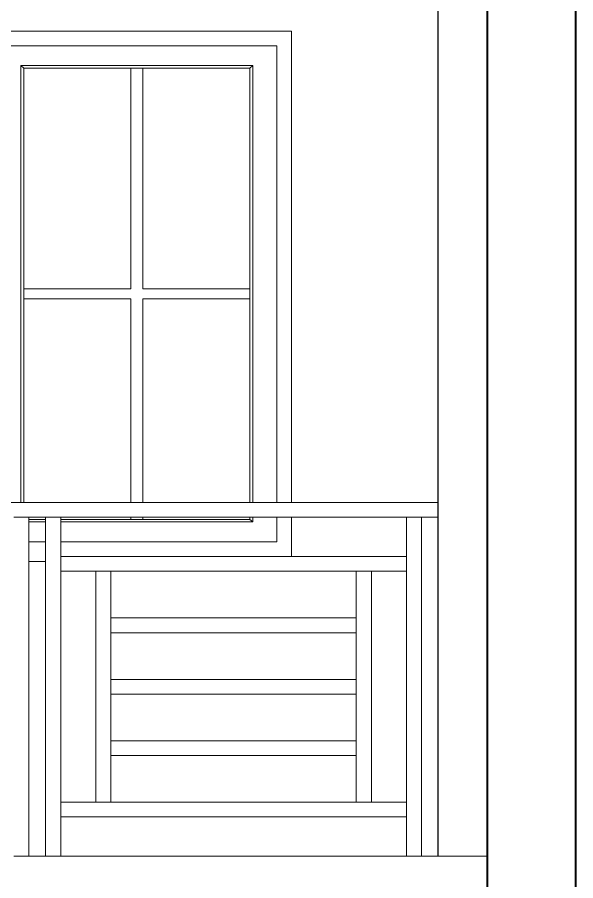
# Model space of a CAD drawing. Header units: inches. Extents: x 135267 to 147066, y -21506 to -19082.
# Drawn here: x 139047.5 to 139104.4, y -20254.8 to -20166.9 of the extents above; entities that cross this region are included whole.
import ezdxf

# ---------------------------------------------------------------- set-up
doc = ezdxf.new("R2010")
doc.units = ezdxf.units.IN
doc.header["$LTSCALE"] = 0.5
doc.header["$MEASUREMENT"] = 0
for name, color, linetype, lineweight in [('PARAPET', 50, 'Continuous', 13), ('wall', 1, 'Continuous', 40), ('wall light', 6, 'Continuous', 25), ('window', 4, 'Continuous', 13)]:
    doc.layers.add(name, color=color, linetype=linetype, lineweight=lineweight)

msp = doc.modelspace()

# ---------------------------------------------------------------- linework, layer by layer
at = {"layer": 'PARAPET'}
for p, q in [((139048.161, -20216.295), (139010.482, -20216.295)), ((139050.394, -20216.295), (139048.161, -20216.295)), ((139059.064, -20216.295), (139050.394, -20216.295)), ((139075.423, -20216.295), (139059.064, -20216.295)), ((139090.379, -20216.295), (139075.423, -20216.295)), ((139090.379, -20216.295), (139090.379, -20217.795)), ((139050.394, -20217.795), (139047.15, -20217.795)), ((139048.68, -20218.018), (139048.68, -20217.795)), ((139051.925, -20217.795), (139050.394, -20217.795)), ((139050.394, -20252.295), (139050.394, -20217.795)), ((139051.925, -20252.295), (139051.925, -20217.795)), ((139051.925, -20217.795), (139075.423, -20217.795)), ((139075.423, -20217.795), (139087.135, -20217.795)), ((139088.666, -20217.795), (139087.135, -20217.795)), ((139087.135, -20252.295), (139087.135, -20217.795)), ((139088.666, -20252.295), (139088.666, -20217.795)), ((139088.666, -20217.795), (139090.379, -20217.795)), ((139048.68, -20252.295), (139048.68, -20218.018)), ((139075.423, -20221.795), (139051.925, -20221.795)), ((139087.135, -20221.795), (139075.423, -20221.795)), ((139048.68, -20222.295), (139050.394, -20222.295)), ((139051.925, -20223.295), (139083.563, -20223.295)), ((139055.497, -20246.795), (139055.497, -20223.295)), ((139057.028, -20228.045), (139057.028, -20223.295)), ((139082.032, -20246.795), (139082.032, -20223.295)), ((139083.563, -20246.795), (139083.563, -20223.295)), ((139083.563, -20223.295), (139087.135, -20223.295)), ((139057.028, -20246.795), (139057.028, -20228.045)), ((139082.032, -20228.045), (139057.028, -20228.045)), ((139057.028, -20229.545), (139082.032, -20229.545)), ((139082.032, -20234.295), (139057.028, -20234.295)), ((139057.028, -20235.795), (139082.032, -20235.795)), ((139082.032, -20240.545), (139057.028, -20240.545)), ((139057.028, -20242.045), (139082.032, -20242.045)), ((139083.563, -20246.795), (139051.925, -20246.795)), ((139087.135, -20246.795), (139083.563, -20246.795)), ((139051.925, -20248.295), (139087.135, -20248.295)), ((139095.379, -20252.295), (139047.15, -20252.295))]:
    msp.add_line(p, q, dxfattribs=at)
at = {"layer": 'wall'}
for p, q in [((139104.379, -20372.295), (139104.379, -20048.295)), ((139095.379, -20372.295), (139095.379, -20057.295))]:
    msp.add_line(p, q, dxfattribs=at)
at = {"layer": 'wall light'}
msp.add_line((139090.379, -20252.295), (139090.379, -20146.295), dxfattribs=at)
at = {"layer": 'window'}
for p, q in [((139015.423, -20168.295), (139075.423, -20168.295)), ((139075.423, -20216.295), (139075.423, -20168.295)), ((139016.923, -20169.795), (139073.923, -20169.795)), ((139073.923, -20169.795), (139073.923, -20216.295)), ((139047.856, -20216.295), (139047.856, -20171.818)), ((139047.856, -20171.818), (139071.489, -20171.818)), ((139048.161, -20172.071), (139047.856, -20171.818)), ((139048.161, -20216.295), (139048.161, -20172.071)), ((139071.185, -20172.071), (139048.161, -20172.071)), ((139059.064, -20172.071), (139059.064, -20194.539)), ((139060.281, -20172.071), (139060.281, -20194.539)), ((139071.185, -20172.071), (139071.489, -20171.818)), ((139071.185, -20172.071), (139071.185, -20216.295)), ((139071.489, -20171.818), (139071.489, -20216.295)), ((139048.161, -20194.539), (139059.064, -20194.539)), ((139060.281, -20194.539), (139071.185, -20194.539)), ((139048.161, -20195.551), (139059.064, -20195.551)), ((139059.064, -20195.551), (139059.064, -20216.295)), ((139060.281, -20195.551), (139071.185, -20195.551)), ((139060.281, -20195.551), (139060.281, -20216.295)), ((139059.064, -20217.795), (139059.064, -20218.018)), ((139060.281, -20217.795), (139060.281, -20218.018)), ((139071.185, -20217.795), (139071.185, -20218.018)), ((139071.489, -20217.795), (139071.489, -20218.271)), ((139073.923, -20217.795), (139073.923, -20220.295)), ((139075.423, -20221.795), (139075.423, -20217.795)), ((139050.394, -20218.018), (139048.68, -20218.018)), ((139050.394, -20218.271), (139048.68, -20218.271)), ((139071.185, -20218.018), (139051.925, -20218.018)), ((139071.489, -20218.271), (139051.925, -20218.271)), ((139071.185, -20218.018), (139071.489, -20218.271)), ((139050.394, -20220.295), (139048.68, -20220.295)), ((139073.923, -20220.295), (139051.925, -20220.295))]:
    msp.add_line(p, q, dxfattribs=at)

doc.saveas('drawing.dxf')
